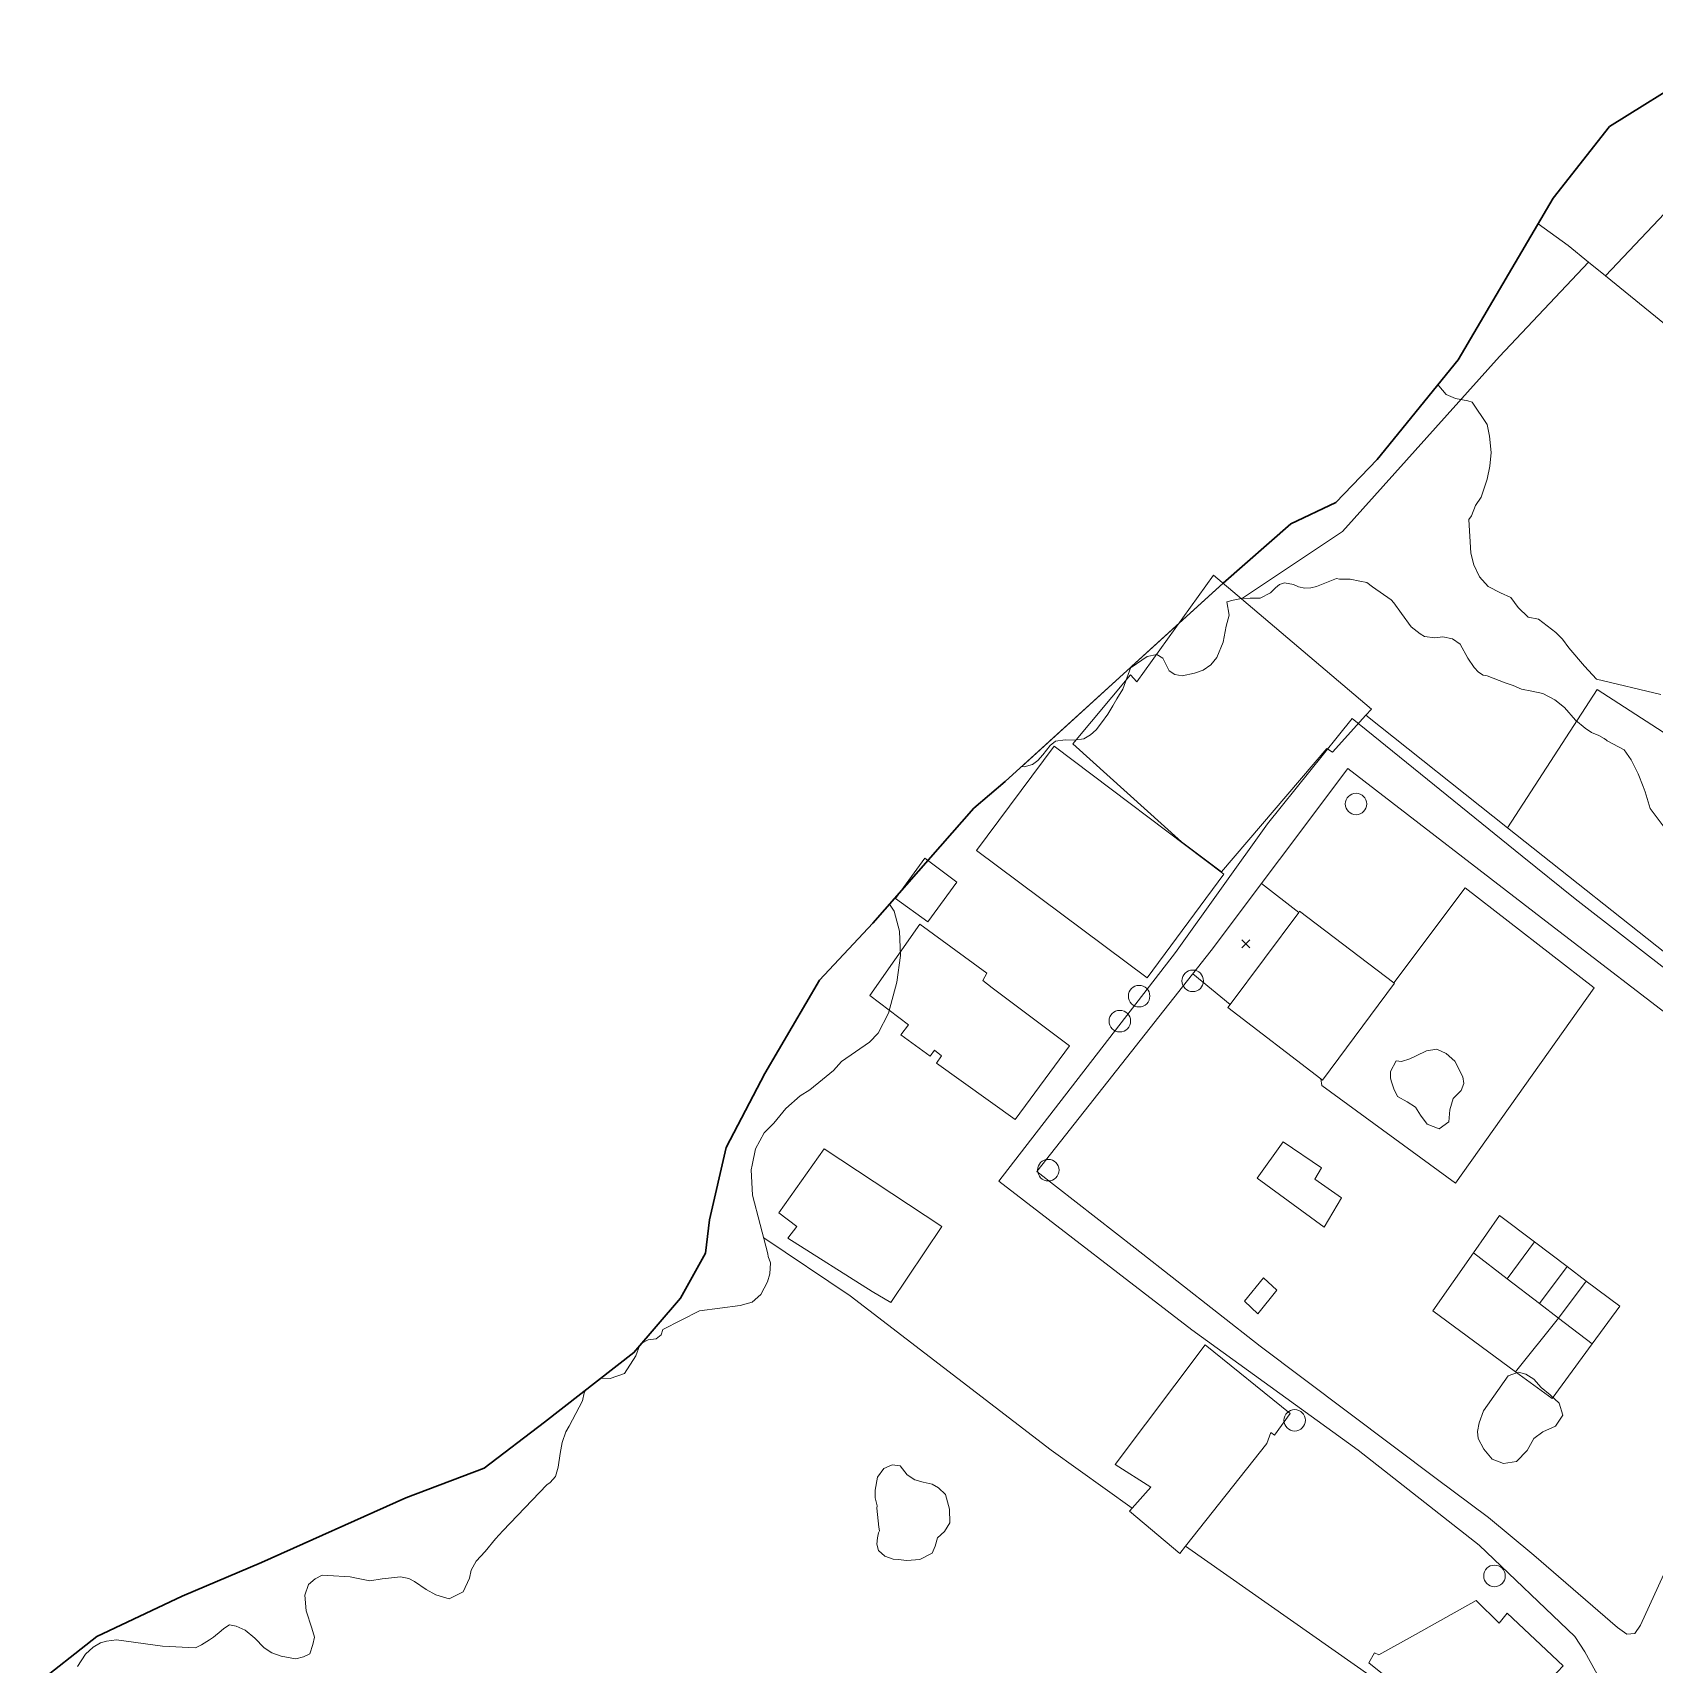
# Model space of a CAD drawing. Header units: metres. Extents: x 4652992 to 4879070, y 2074171 to 2309877.
# Drawn here: x 4653088.9 to 4653204.8, y 2306380.8 to 2306497.4 of the extents above; entities that cross this region are included whole.
import ezdxf

# ---------------------------------------------------------------- set-up
doc = ezdxf.new("R2010")
doc.units = ezdxf.units.M
doc.header["$MEASUREMENT"] = 0
doc.linetypes.add('DGN Style 3', pattern=[92.779933, 66.271381, -26.508552])
doc.layers.get('0').update_dxf_attribs({"color": 4, "lineweight": 0})
for name, color, linetype, lineweight in [('Level 19', 38, 'DGN Style 3', 0), ('Level 30', 5, 'Continuous', 0), ('Level 31', 38, 'Continuous', 0), ('Level 35', 4, 'Continuous', 0), ('Level 36', 1, 'Continuous', 0), ('Level 37', 3, 'Continuous', 0), ('Level 40', 1, 'Continuous', 0), ('Level 61', 4, 'Continuous', 0), ('Level 62', 4, 'Continuous', 0), ('Level 63', 3, 'Continuous', 0)]:
    doc.layers.add(name, color=color, linetype=linetype, lineweight=lineweight)
doc.layers.add('Limite', color=38, linetype='Continuous', lineweight=0, plot=False)

# ---------------------------------------------------------------- blocks, each defined once
blk = doc.blocks.new('POSTE')
at = {"color": 0, "linetype": 'ByBlock', "lineweight": -2}
blk.add_circle((0, 0), 0.770001, dxfattribs=at)
blk = doc.blocks.new('COTA')
at = {"color": 0, "linetype": 'ByBlock', "lineweight": -2, "ltscale": 10}
for p, q in [((0, 0), (-1.419522, -1.408457)), ((-1.408457, 1.419522), (0, 0)), ((1.419522, 1.408457), (0, 0)), ((0, 0), (1.408457, -1.419522))]:
    blk.add_line(p, q, dxfattribs=at)

msp = doc.modelspace()

# ---------------------------------------------------------------- linework, layer by layer
at = {"layer": 'Level 19', "linetype": 'DGN Style 3'}
for points in [[(4653204.677984, 2306366.988354, 1458.378355), (4653203.407146, 2306369.786329, 1459.179065), (4653202.615168, 2306371.821697, 1459.349377), (4653202.181591, 2306374.079568, 1459.426677), (4653202.115525, 2306377.009426, 1459.334752), (4653201.646964, 2306378.427547, 1459.306678), (4653199.859666, 2306381.668094, 1459.04637), (4653199.139819, 2306382.766595, 1459.004159), (4653192.314629, 2306389.290591, 1458.879772), (4653183.666489, 2306396.081385, 1459.032296), (4653171.773304, 2306404.681893, 1459.8416), (4653157.975971, 2306415.30473, 1460.698471), (4653170.591062, 2306431.653901, 1459.455392), (4653177.180283, 2306440.833625, 1459.011255), (4653183.221063, 2306448.371634, 1458.559814), (4653195.376255, 2306438.530266, 1457.650336), (4653199.163693, 2306435.47369, 1457.387014), (4653206.437377, 2306429.825436, 1456.999575), (4653209.603904, 2306427.298503, 1456.595062), (4653216.670921, 2306422.079768, 1456.308501), (4653223.709627, 2306416.439648, 1456.07679), (4653235.434396, 2306407.664287, 1455.951261), (4653245.396941, 2306400.589199, 1455.717909), (4653254.5332, 2306394.184988, 1454.76041)], [(4653223.500704, 2306413.947099, 1456.181909), (4653223.059503, 2306414.287784, 1456.179803), (4653210.467273, 2306423.599572, 1456.512859), (4653197.384344, 2306433.644307, 1457.464512), (4653182.905653, 2306444.802364, 1458.599346), (4653173.144262, 2306431.779539, 1459.32872), (4653160.670957, 2306415.991649, 1460.547403), (4653167.711292, 2306410.511792, 1460.142812), (4653176.637198, 2306403.502063, 1459.550798), (4653189.232322, 2306394.045933, 1458.857925), (4653192.972323, 2306391.259191, 1458.842759), (4653196.218908, 2306388.564351, 1458.88073), (4653202.193872, 2306383.399273, 1458.960688), (4653202.852626, 2306382.936045, 1458.96508), (4653203.429222, 2306382.979477, 1458.933648), (4653203.828949, 2306383.573722, 1458.86941), (4653207.838815, 2306392.332684, 1458.075441), (4653218.909775, 2306406.903002, 1456.972889), (4653223.500704, 2306413.947099, 1456.181909)]]:
    msp.add_polyline3d(points, dxfattribs=at)
at = {"layer": 'Level 30', "color": 1, "flags": 128}
for points, elevation in [([(4653154.969367, 2306436.6688), (4653152.881245, 2306433.828384), (4653150.577171, 2306435.501388), (4653152.673534, 2306438.383989), (4653154.969367, 2306436.6688)], 1461.313835), ([(4653186.248495, 2306429.458077), (4653181.116845, 2306422.522915), (4653180.983291, 2306422.625247), (4653174.346667, 2306427.710329), (4653174.513345, 2306427.934444), (4653179.409795, 2306434.518182), (4653179.469173, 2306434.598022), (4653186.21423, 2306429.484056), (4653186.248495, 2306429.458077)], 1464.881953)]:
    msp.add_lwpolyline(points, dxfattribs=dict(at, elevation=elevation))
at = {"layer": 'Level 30', "color": 1}
for points in [[(4653173.303723, 2306458.62538, 1460.933), (4653175.306064, 2306456.927524, 1460.986151), (4653184.605559, 2306449.042152, 1461.233), (4653184.210408, 2306448.607528, 1461.275486), (4653181.81535, 2306445.973216, 1461.533), (4653181.425307, 2306446.23785, 1461.533), (4653173.889508, 2306437.421438, 1461.433), (4653171.019169, 2306439.565786, 1463.833), (4653163.248463, 2306446.558697, 1463.533), (4653167.374553, 2306451.484548, 1463.533), (4653167.825071, 2306450.999106, 1461.833), (4653173.303723, 2306458.62538, 1460.933)], [(4653174.0559, 2306437.246883, 1464.933044), (4653168.564231, 2306429.825372, 1465.033045), (4653156.365041, 2306438.942103, 1465.033045), (4653161.923329, 2306446.392699, 1464.933044), (4653174.0559, 2306437.246883, 1464.933044)], [(4653163.02181, 2306424.967669, 1462.433044), (4653159.127293, 2306419.708717, 1462.333045), (4653153.513433, 2306423.745754, 1462.633045), (4653153.857546, 2306424.261239, 1462.633045), (4653153.375775, 2306424.674215, 1462.833045), (4653153.057925, 2306424.244201, 1462.833045), (4653150.9688, 2306425.771546, 1462.833045), (4653151.506066, 2306426.486767, 1462.833045), (4653148.751991, 2306428.563894, 1462.833045), (4653152.322998, 2306433.677058, 1462.833045), (4653157.116114, 2306430.176127, 1462.833045), (4653156.825796, 2306429.647207, 1462.833045), (4653157.490529, 2306429.128062, 1462.433044), (4653163.02181, 2306424.967669, 1462.433044)], [(4653153.889684, 2306412.070389, 1463.333), (4653150.236252, 2306406.630523, 1463.233), (4653148.903686, 2306407.419949, 1465.833), (4653142.889512, 2306411.225069, 1465.633), (4653143.526319, 2306412.070723, 1465.633), (4653142.232413, 2306413.030103, 1463.333), (4653145.468542, 2306417.61323, 1463.333), (4653153.889684, 2306412.070389, 1463.333)], [(4653182.453653, 2306414.107072, 1461.033045), (4653181.215272, 2306412.015547, 1461.033045), (4653176.424953, 2306415.516162, 1461.033045), (4653178.30179, 2306418.105446, 1460.833045), (4653181.024029, 2306416.26118, 1460.833045), (4653180.546377, 2306415.448833, 1461.033045), (4653182.453653, 2306414.107072, 1461.033045)], [(4653178.790475, 2306398.706821, 1462.633), (4653177.669943, 2306397.159153, 1462.533), (4653177.411412, 2306397.335966, 1462.533), (4653177.121642, 2306396.541516, 1464.733), (4653171.316675, 2306389.207626, 1465.293247), (4653170.904782, 2306388.687248, 1465.333), (4653167.301539, 2306391.712947, 1465.033), (4653167.4948, 2306391.929768, 1465.033), (4653168.824094, 2306393.421112, 1465.033), (4653166.289482, 2306395.053847, 1462.733), (4653172.720475, 2306403.602734, 1462.533), (4653178.790475, 2306398.706821, 1462.633)], [(4653192.086637, 2306385.333926, 1464.833045), (4653193.739532, 2306383.710241, 1464.833045), (4653194.31121, 2306384.414599, 1464.833045), (4653198.303924, 2306380.651135, 1464.233044), (4653195.464139, 2306377.667085, 1464.133045), (4653196.027797, 2306377.131415, 1462.960392), (4653196.665814, 2306376.525079, 1461.633045), (4653193.678529, 2306373.431383, 1461.733044), (4653184.426444, 2306380.867532, 1461.933044), (4653184.824598, 2306381.581626, 1461.933044), (4653185.137775, 2306381.439195, 1461.933044), (4653187.752371, 2306382.904636, 1463.024205), (4653192.086637, 2306385.333926, 1464.833045)]]:
    msp.add_polyline3d(points, dxfattribs=at)
at = {"layer": 'Level 31'}
msp.add_polyline3d([(4653177.833696, 2306407.511123, 1461.481954), (4653176.493236, 2306405.815414, 1461.081954), (4653175.533915, 2306406.727652, 1461.181953), (4653176.889682, 2306408.388315, 1461.481954), (4653177.833696, 2306407.511123, 1461.481954)], dxfattribs=at)
at = {"layer": 'Level 35'}
for p, q in [((4653194.318922, 2306408.315047, 1461.740286), (4653196.259893, 2306410.960485, 1461.633045)), ((4653196.621006, 2306406.548697, 1461.730627), (4653198.58723, 2306409.205829, 1461.633045)), ((4653197.968994, 2306405.514408, 1461.724971), (4653199.964738, 2306408.167281, 1461.633045)), ((4653194.905067, 2306401.687025, 1461.863753), (4653197.968994, 2306405.514408, 1461.724971))]:
    msp.add_line(p, q, dxfattribs=at)
at = {"layer": 'Level 35', "extrusion": (0.6081778835410442, 0.7923783085391677, 0.047500296084803), "elevation": 4657587.225161, "flags": 128}
msp.add_lwpolyline([(-2286972.826197, -220023.414556), (-2286969.788541, -220023.404432), (-2286968.089475, -220023.39877), (-2286965.187823, -220023.3891), (-2286962.128316, -220023.378904)], dxfattribs=at)
at = {"layer": 'Level 35'}
msp.add_polyline3d([(4653202.35228, 2306406.367236, 1461.633045), (4653199.964738, 2306408.167281, 1461.633045), (4653198.58723, 2306409.205829, 1461.633045), (4653196.259893, 2306410.960485, 1461.633045), (4653193.76066, 2306412.844738, 1461.633045), (4653191.8916, 2306410.17749, 1461.750471), (4653188.985586, 2306406.030453, 1461.933044), (4653194.905067, 2306401.687025, 1461.863753), (4653197.528438, 2306399.762124, 1461.833045), (4653200.378979, 2306403.665267, 1461.714859), (4653202.35228, 2306406.367236, 1461.633045)], dxfattribs=at)
at = {"layer": 'Level 36', "extrusion": (-0.3020679135428319, -0.4304253089889038, 0.8505815827947882), "elevation": -2397057.907956, "flags": 128}
msp.add_lwpolyline([(2483957.109805, 3880160.573124), (2483944.588371, 3880161.158797), (2483928.216855, 3880161.158797)], dxfattribs=at)
at = {"layer": 'Level 36'}
msp.add_polyline3d([(4653167.4948, 2306391.929768, 1463.034693), (4653161.710178, 2306396.085413, 1463.881953), (4653147.329185, 2306407.101451, 1464.481954), (4653141.161921, 2306411.244037, 1464.095645)], dxfattribs=at)
at = {"layer": 'Level 37'}
msp.add_line((4653184.210408, 2306448.607528, 1459.056708), (4653194.339836, 2306440.567914, 1458.430214), dxfattribs=at)
at = {"layer": 'Level 37', "extrusion": (0.0734355928212195, 0.0148175284605108, 0.9971898788883279), "elevation": 377340.165464, "flags": 128}
msp.add_lwpolyline([(1340521.945839, -5003249.253922), (1340509.735676, -5003259.584413), (1340519.26872, -5003268.904276), (1340530.353483, -5003257.497698), (1340521.945839, -5003249.253922)], dxfattribs=at)
at = {"layer": 'Level 37'}
for points in [[(4653254.486241, 2306471.53926, 1455.429646), (4653243.898647, 2306476.340217, 1456.713834), (4653235.152932, 2306484.011296, 1457.613835), (4653217.804916, 2306497.395382, 1458.713835), (4653201.326224, 2306480.022142, 1458.5)], [(4653271.204831, 2306488.18111, 1454.5), (4653254.486241, 2306471.53926, 1455.429646), (4653235.237157, 2306452.378531, 1456.5), (4653225.90538, 2306460.392418, 1458), (4653219.295634, 2306466.259974, 1458.5), (4653208.760681, 2306473.979616, 1458.5), (4653201.326224, 2306480.022142, 1458.5), (4653200.132606, 2306480.992283, 1458.5), (4653198.678267, 2306482.174331, 1458.5), (4653196.518137, 2306483.735984, 1455.5)], [(4653200.132606, 2306480.992283, 1458.5), (4653193.768923, 2306474.236865, 1458.713835), (4653182.535213, 2306461.732568, 1459.013835), (4653175.306064, 2306456.927524, 1459.37029)], [(4653186.21423, 2306429.484056, 1459.381953), (4653191.297668, 2306436.263903, 1459.381953), (4653200.527852, 2306429.130326, 1458.481954), (4653190.623768, 2306415.159899, 1459.381953), (4653181.052848, 2306422.143192, 1459.681953), (4653180.983291, 2306422.625247, 1459.681953)]]:
    msp.add_polyline3d(points, dxfattribs=at)
at = {"layer": 'Level 40', "color": 3, "flags": 128}
for points, elevation in [([(4653186.379444, 2306423.897805), (4653186.75336, 2306423.867704), (4653187.337464, 2306424.050151), (4653187.799569, 2306424.256187), (4653188.545274, 2306424.618378), (4653189.284122, 2306424.728706), (4653189.943771, 2306424.432369), (4653190.555904, 2306423.892029), (4653191.1385, 2306422.766614), (4653191.214051, 2306422.287817), (4653191.029758, 2306421.774861), (4653190.455698, 2306421.21067), (4653190.215961, 2306420.413029), (4653190.130973, 2306419.543257), (4653189.442821, 2306419.043315), (4653188.579815, 2306419.378995), (4653188.113438, 2306420.017782), (4653187.761147, 2306420.592304), (4653187.157999, 2306420.96213), (4653186.473522, 2306421.347681), (4653186.202574, 2306421.906465), (4653186.045706, 2306422.400987), (4653185.971232, 2306422.668581), (4653185.970171, 2306422.87978), (4653185.97703, 2306423.131646), (4653186.379444, 2306423.897805)], 1462.116802), ([(4653129.519121, 2306401.226789), (4653131.87523, 2306403.062314), (4653132.281669, 2306403.534356), (4653132.009968, 2306402.807354), (4653131.207303, 2306401.545573), (4653130.176315, 2306401.18831), (4653129.519121, 2306401.226789)], 1463.616802), ([(4653194.386389, 2306401.379931), (4653195.124885, 2306401.648831), (4653195.645294, 2306401.50243), (4653196.219536, 2306401.162622), (4653196.74228, 2306400.558282), (4653197.370362, 2306400.025062), (4653198.033951, 2306399.439221), (4653198.276206, 2306398.568871), (4653197.760447, 2306397.799377), (4653196.855345, 2306397.379688), (4653196.214746, 2306396.908837), (4653195.725893, 2306396.042623), (4653194.981113, 2306395.271655), (4653194.039337, 2306395.133561), (4653193.227493, 2306395.42785), (4653192.633754, 2306396.137464), (4653192.233524, 2306396.901142), (4653192.195707, 2306397.411713), (4653192.315895, 2306398.028969), (4653192.619838, 2306398.885177), (4653194.386389, 2306401.379931)], 1462.616802), ([(4653149.243094, 2306391.939646), (4653149.274436, 2306392.100414), (4653149.135219, 2306392.669546), (4653149.116543, 2306393.215355), (4653149.29676, 2306394.139752), (4653149.751399, 2306394.760813), (4653150.344249, 2306395.021481), (4653150.914598, 2306394.952853), (4653151.415438, 2306394.313778), (4653151.971126, 2306393.956037), (4653152.565993, 2306393.79925), (4653153.201042, 2306393.63469), (4653153.651867, 2306393.380647), (4653154.143884, 2306392.910098), (4653154.438025, 2306391.852208), (4653154.458736, 2306390.888912), (4653154.084461, 2306390.252273), (4653153.580797, 2306389.807499), (4653153.423094, 2306389.212371), (4653153.200696, 2306388.713176), (4653152.319723, 2306388.257972), (4653151.388722, 2306388.187834), (4653150.778168, 2306388.264248), (4653150.408702, 2306388.294019), (4653149.821658, 2306388.491014), (4653149.361992, 2306388.913622), (4653149.239446, 2306389.354423), (4653149.285458, 2306389.804321), (4653149.355979, 2306390.166057), (4653149.427502, 2306390.319055), (4653149.394155, 2306390.575758), (4653149.243094, 2306391.939646)], 1465.116802)]:
    msp.add_lwpolyline(points, dxfattribs=dict(at, elevation=elevation))
at = {"layer": 'Level 40', "color": 3}
for points in [[(4653167.440615, 2306452.080576, 1464.616802), (4653168.810339, 2306453.326066, 1464.585946), (4653174.011433, 2306458.055422, 1464.468783), (4653178.849602, 2306462.278269, 1464.361752), (4653182.052755, 2306463.805503, 1464.302609), (4653185.005693, 2306466.87895, 1464.231572), (4653189.358392, 2306472.21512, 1464.116802), (4653189.413814, 2306472.149928, 1464.116802), (4653189.956675, 2306471.522617, 1464.116802), (4653190.616653, 2306471.252614, 1464.116802), (4653191.486511, 2306471.084534, 1464.116802), (4653191.79807, 2306470.976839, 1464.116802), (4653192.879096, 2306469.394841, 1462.116802), (4653193.048501, 2306468.552366, 1462.116802), (4653193.155318, 2306467.388549, 1462.116802), (4653193.059379, 2306466.406797, 1462.116802), (4653192.880547, 2306465.488685, 1462.116802), (4653192.437569, 2306464.192899, 1462.116802), (4653192.03688, 2306463.603446, 1462.116802), (4653191.747114, 2306462.849648, 1462.116802), (4653191.55571, 2306462.600825, 1462.116802), (4653191.713819, 2306460.193332, 1464.616802), (4653191.928364, 2306459.344969, 1464.616802), (4653192.334831, 2306458.506971, 1464.616802), (4653192.959954, 2306457.816571, 1464.616802), (4653193.821554, 2306457.36526, 1464.616802), (4653194.56372, 2306457.031962, 1464.616802), (4653195.088445, 2306456.313486, 1464.616802), (4653195.805101, 2306455.605377, 1464.616802), (4653196.537166, 2306455.463893, 1464.616802), (4653197.776389, 2306454.509444, 1463.116802), (4653198.255216, 2306454.036331, 1463.116802), (4653198.707263, 2306453.425676, 1463.116802), (4653199.831716, 2306452.114189, 1463.116802), (4653200.697694, 2306451.185652, 1463.116802), (4653205.291422, 2306450.091012, 1465.616802)], [(4653205.465649, 2306440.71246, 1466.116802), (4653204.519696, 2306441.937499, 1466.116802), (4653204.185109, 2306443.139088, 1466.116802), (4653204.019033, 2306443.502787, 1466.116802), (4653203.676779, 2306444.421613, 1466.116802), (4653203.160784, 2306445.421382, 1466.116802), (4653202.682779, 2306446.129579, 1466.116802), (4653201.455029, 2306446.765888, 1465.116802), (4653201.418207, 2306446.820443, 1465.116802), (4653201.253114, 2306446.947229, 1465.116802), (4653200.868303, 2306447.163921, 1465.116802), (4653200.33742, 2306447.361408, 1465.116802), (4653199.878969, 2306447.687207, 1465.116802), (4653199.18179, 2306448.248896, 1465.116802), (4653198.409766, 2306449.157103, 1465.116802), (4653197.712601, 2306449.718778, 1465.116802), (4653196.851566, 2306450.169816, 1465.116802), (4653196.074285, 2306450.320049, 1465.116802), (4653195.34273, 2306450.461444, 1465.116802), (4653194.729332, 2306450.722308, 1465.116802), (4653194.152756, 2306450.92862, 1465.116802), (4653192.871349, 2306451.413465, 1465.116802), (4653192.597021, 2306451.466487, 1465.116802), (4653192.257963, 2306451.674325, 1465.116802), (4653191.945619, 2306452.019303, 1465.116802), (4653191.503817, 2306452.673908, 1465.116802), (4653190.941468, 2306453.683843, 1465.116802), (4653190.40053, 2306454.072994, 1465.116802), (4653189.714729, 2306454.205541, 1465.116802), (4653189.130471, 2306454.128728, 1465.116802), (4653188.39005, 2306454.224399, 1465.116802), (4653188.096726, 2306454.423391, 1465.116802), (4653187.436454, 2306454.930468, 1465.116802), (4653186.764896, 2306455.866618, 1465.116802), (4653186.203786, 2306456.639114, 1465.116802), (4653186.010814, 2306456.866137, 1465.116802), (4653184.689391, 2306457.784533, 1463.616802), (4653184.27584, 2306458.102132, 1463.616802), (4653183.771848, 2306458.199536, 1463.616802), (4653183.084589, 2306458.33236, 1463.616802), (4653182.32474, 2306458.33661, 1463.616802), (4653182.095655, 2306458.380885, 1463.616802), (4653180.673537, 2306457.814892, 1463.116802), (4653180.271008, 2306457.702413, 1463.116802), (4653179.840494, 2306457.69048, 1463.116802), (4653179.381995, 2306457.779094, 1463.116802), (4653179.033062, 2306457.94167, 1463.116802), (4653178.391167, 2306458.065728, 1463.116802), (4653178.034489, 2306457.944388, 1463.116802), (4653177.751644, 2306457.71364, 1463.116802), (4653177.39615, 2306457.354225, 1463.116802), (4653176.655992, 2306456.974015, 1463.116802), (4653175.94145, 2306456.969408, 1463.116802), (4653175.318609, 2306456.947079, 1463.116802), (4653174.72375, 2306456.824203, 1463.116802), (4653174.275372, 2306456.720585, 1463.116802), (4653174.42239, 2306455.750826, 1464.616802), (4653174.225091, 2306454.982022, 1464.616802), (4653174.002222, 2306453.838411, 1464.616802), (4653173.550598, 2306452.739, 1464.616802), (4653173.114449, 2306452.20621, 1464.616802), (4653172.567792, 2306451.837184, 1464.616802), (4653171.956378, 2306451.62308, 1464.616802), (4653171.061546, 2306451.41629, 1464.616802), (4653170.558293, 2306451.513564, 1464.616802), (4653170.136455, 2306451.784977, 1464.616802), (4653169.693276, 2306452.677606, 1464.616802), (4653169.271444, 2306452.949014, 1464.616802), (4653168.577453, 2306452.798344, 1464.616802), (4653167.42947, 2306452.023398, 1464.616802), (4653167.440615, 2306452.080576, 1464.616802)], [(4653159.59969, 2306444.950822, 1465.616802), (4653163.609244, 2306448.596709, 1465.149197), (4653167.407607, 2306452.050562, 1464.706222), (4653166.821783, 2306450.463861, 1465.616802), (4653166.405219, 2306449.785966, 1465.616802), (4653166.115635, 2306449.273127, 1465.616802), (4653165.762558, 2306448.677755, 1465.616802), (4653165.309207, 2306448.05436, 1465.616802), (4653164.928251, 2306447.559174, 1465.616802), (4653164.528323, 2306447.20986, 1465.616802), (4653164.04593, 2306446.923888, 1465.616802), (4653163.361833, 2306446.819115, 1465.616802), (4653162.704452, 2306446.851385, 1465.616802), (4653162.020356, 2306446.746612, 1465.616802), (4653161.629329, 2306446.442978, 1465.616802), (4653161.121373, 2306445.782722, 1465.616802), (4653160.758215, 2306445.37889, 1465.616802), (4653160.367184, 2306445.075253, 1465.616802), (4653159.765545, 2306444.907135, 1465.616802), (4653159.59969, 2306444.950822, 1465.616802)], [(4653132.436403, 2306403.714066, 1463.616802), (4653135.217831, 2306406.944443, 1463.674819), (4653136.998954, 2306410.165563, 1463.724915), (4653137.278782, 2306412.537259, 1463.757418), (4653138.471736, 2306417.718127, 1463.829775), (4653141.226812, 2306422.991941, 1463.910757), (4653145.144444, 2306429.664288, 1464.016065), (4653148.962413, 2306433.751846, 1464.092191), (4653150.157189, 2306435.109153, 1464.116802), (4653150.493342, 2306434.610812, 1464.116802), (4653150.870143, 2306433.173013, 1464.116802), (4653150.936882, 2306431.441256, 1464.116802), (4653150.663832, 2306429.522385, 1464.116802), (4653150.080697, 2306427.309528, 1464.116802), (4653149.347752, 2306425.883962, 1464.116802), (4653148.718086, 2306425.247343, 1464.116802), (4653146.729211, 2306423.862373, 1464.116802), (4653146.148249, 2306423.216323, 1464.116802), (4653145.362916, 2306422.55923, 1464.116802), (4653144.461143, 2306421.823529, 1464.116802), (4653143.772028, 2306421.400624, 1464.116802), (4653142.734804, 2306420.488863, 1464.116802), (4653141.873434, 2306419.441961, 1464.116802), (4653141.185511, 2306418.766004, 1464.116802), (4653140.558207, 2306417.623251, 1464.116802), (4653140.330136, 2306416.453836, 1464.116802), (4653140.263614, 2306416.112753, 1464.116802), (4653140.357055, 2306414.299666, 1464.616802), (4653141.460315, 2306410.1112, 1467.616802), (4653141.470966, 2306409.907895, 1467.616802), (4653141.637684, 2306409.473157, 1467.616802), (4653141.583344, 2306408.678678, 1467.616802), (4653141.421408, 2306408.106253, 1467.616802), (4653140.941463, 2306407.192832, 1467.616802), (4653140.333812, 2306406.656297, 1467.616802), (4653139.482603, 2306406.418437, 1467.616802), (4653136.573201, 2306406.03702, 1464.616802), (4653133.949425, 2306404.70955, 1463.616802), (4653133.824572, 2306404.32884, 1463.616802), (4653133.465458, 2306404.044051, 1463.616802), (4653132.891108, 2306403.952721, 1463.616802), (4653132.436403, 2306403.714066, 1463.616802)], [(4653088.889095, 2306379.126343, 1465.948189), (4653093.489963, 2306382.747026, 1465.646374), (4653099.568939, 2306385.630851, 1465.299523), (4653105.249789, 2306388.039271, 1464.981439), (4653110.414586, 2306390.349707, 1464.689763), (4653115.579383, 2306392.660143, 1464.398087), (4653121.180444, 2306394.790749, 1464.089162), (4653125.474136, 2306398.075546, 1463.810474), (4653128.437843, 2306400.38442, 1463.616802), (4653128.310539, 2306400.182776, 1463.616802), (4653128.196371, 2306399.597539, 1463.616802), (4653127.237067, 2306397.797849, 1464.116802), (4653127.005339, 2306397.387503, 1464.116802), (4653126.755776, 2306396.626578, 1464.116802), (4653126.603652, 2306395.846795, 1464.116802), (4653126.462215, 2306394.862631, 1464.116802), (4653126.280383, 2306394.189734, 1464.116802), (4653125.892979, 2306393.758913, 1464.116802), (4653125.660063, 2306393.601665, 1464.116802), (4653122.494259, 2306390.30355, 1465.616802), (4653121.981984, 2306389.746562, 1465.616802), (4653121.247949, 2306388.828715, 1465.616802), (4653120.609968, 2306388.144628, 1465.616802), (4653120.23404, 2306387.510774, 1465.616802), (4653120.120166, 2306386.927153, 1465.616802), (4653119.677807, 2306385.952841, 1465.616802), (4653118.669866, 2306385.441261, 1465.616802), (4653117.716534, 2306385.72667, 1465.616802), (4653117.034756, 2306386.11095, 1465.616802), (4653116.186994, 2306386.678759, 1465.616802), (4653115.777933, 2306386.909324, 1465.616802), (4653115.194557, 2306387.022202, 1465.616802), (4653114.539193, 2306386.943511, 1466.616802), (4653113.870215, 2306386.871361, 1466.616802), (4653112.988108, 2306386.739655, 1466.616802), (4653112.16287, 2306386.899334, 1466.616802), (4653111.580351, 2306387.012048, 1466.616802), (4653109.989062, 2306387.118362, 1466.616802), (4653109.591242, 2306387.144941, 1466.616802), (4653109.088007, 2306386.88953, 1466.616802), (4653108.604877, 2306386.479033, 1466.616802), (4653108.356129, 2306385.720792, 1466.616802), (4653108.438849, 2306384.596009, 1466.616802), (4653108.851896, 2306383.356891, 1466.616802), (4653109.029411, 2306382.717738, 1466.616802), (4653108.925142, 2306382.183508, 1466.616802), (4653108.695347, 2306381.522363, 1466.616802), (4653108.250118, 2306381.306112, 1466.616802), (4653107.71728, 2306381.157216, 1466.616802), (4653107.426016, 2306381.213579, 1466.616802), (4653106.649314, 2306381.36388, 1466.616802), (4653105.988662, 2306381.592526, 1466.616802), (4653105.453539, 2306381.948083, 1466.616802), (4653104.781128, 2306382.632608, 1466.616802), (4653104.089763, 2306383.219995, 1466.616802), (4653103.438608, 2306383.497199, 1466.616802), (4653102.953183, 2306383.591133, 1466.616802), (4653102.54874, 2306383.324147, 1468.116802), (4653102.36559, 2306383.158428, 1468.116802), (4653101.825599, 2306382.709729, 1468.116802), (4653101.536115, 2306382.514296, 1468.116802), (4653100.966605, 2306382.171887, 1468.116802), (4653100.52235, 2306381.956112, 1468.116802), (4653098.179624, 2306382.057428, 1468.116802), (4653094.887631, 2306382.531108, 1466.616802), (4653094.160643, 2306382.419789, 1466.616802), (4653093.734384, 2306382.300676, 1466.616802), (4653093.221652, 2306381.996694, 1466.616802), (4653092.670985, 2306381.49845, 1466.616802), (4653092.092988, 2306380.602282, 1466.616802)]]:
    msp.add_polyline3d(points, dxfattribs=at)
at = {"layer": 'Level 62'}
for p, q in [((4653176.745837, 2306436.584124, 1459.059617), (4653179.409637, 2306434.518305, 1459.336684)), ((4653174.513189, 2306427.93457, 1459.424002), (4653171.827451, 2306430.112483, 1459.457398))]:
    msp.add_line(p, q, dxfattribs=at)
at = {"layer": 'Limite', "color": 5, "linetype": 'Continuous', "lineweight": 30}
msp.add_polyline3d([(4653088.889095, 2306379.126343, 1462.130046), (4653093.489963, 2306382.747026, 1461.693937), (4653099.568939, 2306385.630851, 1461.889154), (4653105.249789, 2306388.039271, 1461.373045), (4653115.579383, 2306392.660143, 1458.480492), (4653121.180444, 2306394.790749, 1458.790225), (4653125.474136, 2306398.075546, 1459.636347), (4653131.87523, 2306403.062314, 1460.30624), (4653135.217831, 2306406.944443, 1460.777058), (4653136.998954, 2306410.165563, 1460.014047), (4653137.278782, 2306412.537259, 1459.125807), (4653138.471736, 2306417.718127, 1457.588849), (4653141.226812, 2306422.991941, 1458.224558), (4653145.144444, 2306429.664288, 1459.103494), (4653148.962413, 2306433.751846, 1459.287771), (4653156.182783, 2306441.954435, 1459.242918), (4653158.408149, 2306443.867353, 1459.171306), (4653174.011433, 2306458.055422, 1457.607541), (4653178.849602, 2306462.278269, 1457.10709), (4653182.052755, 2306463.805503, 1457.313055), (4653185.005693, 2306466.87895, 1456.205687), (4653190.814868, 2306474.00068, 1456.401817), (4653197.58785, 2306485.561951, 1455.578109), (4653201.626732, 2306490.694118, 1455.531317), (4653207.739585, 2306494.493065, 1455.484307)], dxfattribs=at)

# ---------------------------------------------------------------- block references
at = {"layer": 'Level 61', "zscale": 0.1}
for p in [(4653183.503235, 2306442.263511, 1458.722839), (4653171.826774, 2306429.621072, 1459.522838), (4653167.994148, 2306428.529021, 1459.722839), (4653166.615355, 2306426.743369, 1459.922839), (4653161.499681, 2306416.093035, 1460.422839), (4653179.117044, 2306398.211464, 1459.522838), (4653193.399597, 2306387.090077, 1459.122839)]:
    msp.add_blockref('POSTE', p, dxfattribs=at)
at = {"layer": 'Level 63', "xscale": 0.2, "yscale": 0.2, "zscale": 0.1}
msp.add_blockref('COTA', (4653175.62589, 2306432.268997, 1459.315668), dxfattribs=at)

doc.saveas('drawing.dxf')
